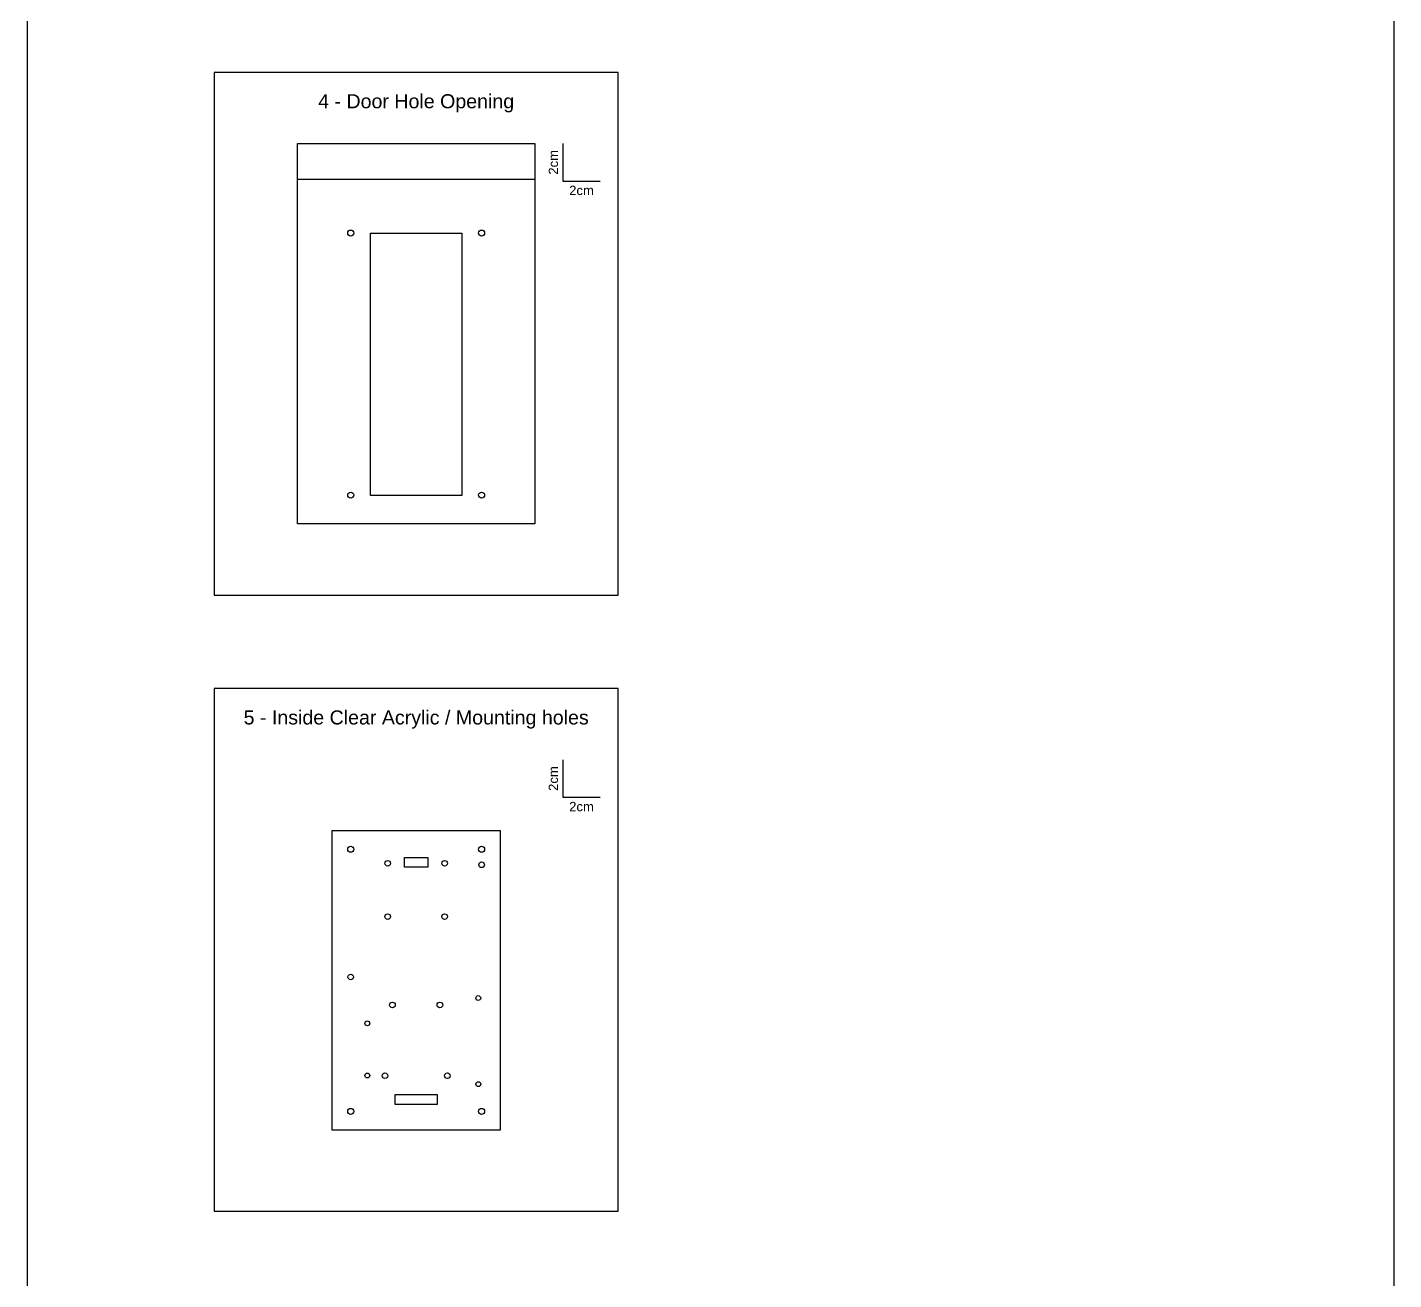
# Model space of a CAD drawing. Header units: inches. Extents: x -18 to 268, y -139 to 102.
# Drawn here: x 195.4 to 268.5, y -71.5 to -4.5 of the extents above; entities that cross this region are included whole.
import ezdxf
from ezdxf.enums import TextEntityAlignment as Align

# ---------------------------------------------------------------- set-up
doc = ezdxf.new("R2010")
doc.units = ezdxf.units.IN
doc.header["$MEASUREMENT"] = 0
for name, color, linetype in [('Annotation', 253, 'Continuous'), ('hole', 9, 'Continuous'), ('part', 2, 'Continuous')]:
    doc.layers.add(name, color=color, linetype=linetype)
doc.styles.get("Standard").update_dxf_attribs({"font": 'arial.ttf'})

msp = doc.modelspace()

# ---------------------------------------------------------------- linework, layer by layer
at = {"color": 4}
msp.add_line((209.845, -12.63), (222.545, -12.63), dxfattribs=at)
at = {"color": 0}
msp.add_lwpolyline([(195.4, 101.905), (268.473, 101.905), (268.473, -138.675), (195.4, -138.675)], close=True, dxfattribs=at)
msp.add_lwpolyline([(209.845, -10.725), (222.545, -10.725), (222.545, -31.045), (209.845, -31.045)], close=True)
at = {"color": 1}
msp.add_lwpolyline([(211.695, -47.445), (220.695, -47.445), (220.695, -63.457), (211.695, -63.457)], close=True, dxfattribs=at)
at = {"layer": 'Annotation'}
for p, q in [((224.038, -10.725), (224.038, -12.725)), ((224.038, -12.725), (226.038, -12.725)), ((224.038, -43.665), (224.038, -45.665)), ((224.038, -45.665), (226.038, -45.665))]:
    msp.add_line(p, q, dxfattribs=at)
at = {"layer": 'Defpoints'}
for points in [[(205.4, -34.855), (226.99, -34.855), (226.99, -6.915), (205.4, -6.915)], [(205.4, -67.795), (226.99, -67.795), (226.99, -39.855), (205.4, -39.855)]]:
    msp.add_lwpolyline(points, close=True, dxfattribs=at)
at = {"layer": 'hole', "color": 0}
for points in [[(215.564, -48.895), (216.826, -48.895), (216.826, -49.395), (215.564, -49.395)], [(215.056, -62.07), (217.334, -62.07), (217.334, -61.57), (215.056, -61.57)]]:
    msp.add_lwpolyline(points, close=True, dxfattribs=at)
at = {"layer": 'hole'}
for centre in [(212.695, -15.505), (219.695, -15.505), (212.695, -29.517), (219.695, -29.517), (212.695, -48.445), (219.695, -48.445), (212.695, -62.457), (219.695, -62.457)]:
    msp.add_circle(centre, 0.16, dxfattribs=at)
at = {"layer": 'hole', "color": 0}
for centre, radius in [((214.675, -49.195), 0.15), ((217.715, -49.195), 0.15), ((219.695, -49.275), 0.15), ((214.675, -52.045), 0.15), ((217.715, -52.045), 0.15), ((212.695, -55.275), 0.15), ((214.925, -56.77), 0.15), ((217.465, -56.77), 0.15), ((219.515, -56.4), 0.13), ((213.585, -57.75), 0.13), ((213.585, -60.54), 0.13), ((214.524, -60.55), 0.15), ((217.866, -60.55), 0.15), ((219.52, -61), 0.13)]:
    msp.add_circle(centre, radius, dxfattribs=at)
at = {"layer": 'part'}
msp.add_lwpolyline([(213.745, -15.505), (218.645, -15.505), (218.645, -29.53), (213.745, -29.53)], close=True, dxfattribs=at)

# ---------------------------------------------------------------- texts
at = {"layer": 'Annotation', "char_height": 0.5, "attachment_point": 8, "rotation": 90}
for insert in [(223.788, -11.725), (223.788, -44.665)]:
    msp.add_mtext_dynamic_manual_height_columns('2cm', width=1.66758, gutter_width=48.065, heights=[0], dxfattribs=dict(at, insert=insert))
at = {"layer": 'Annotation', "char_height": 0.5, "attachment_point": 2}
for insert in [(225.038, -12.975), (225.038, -45.915)]:
    msp.add_mtext_dynamic_manual_height_columns('2cm', width=1.66758, gutter_width=48.065, heights=[0], dxfattribs=dict(at, insert=insert))
at = {"layer": 'Defpoints'}
for s, p in [('4 - Door Hole Opening', (216.195, -8.459)), ('5 - Inside Clear Acrylic / Mounting holes', (216.195, -41.399))]:
    msp.add_text(s, height=0.75, dxfattribs=at).set_placement(p, align=Align.MIDDLE_CENTER)

doc.saveas('drawing.dxf')
